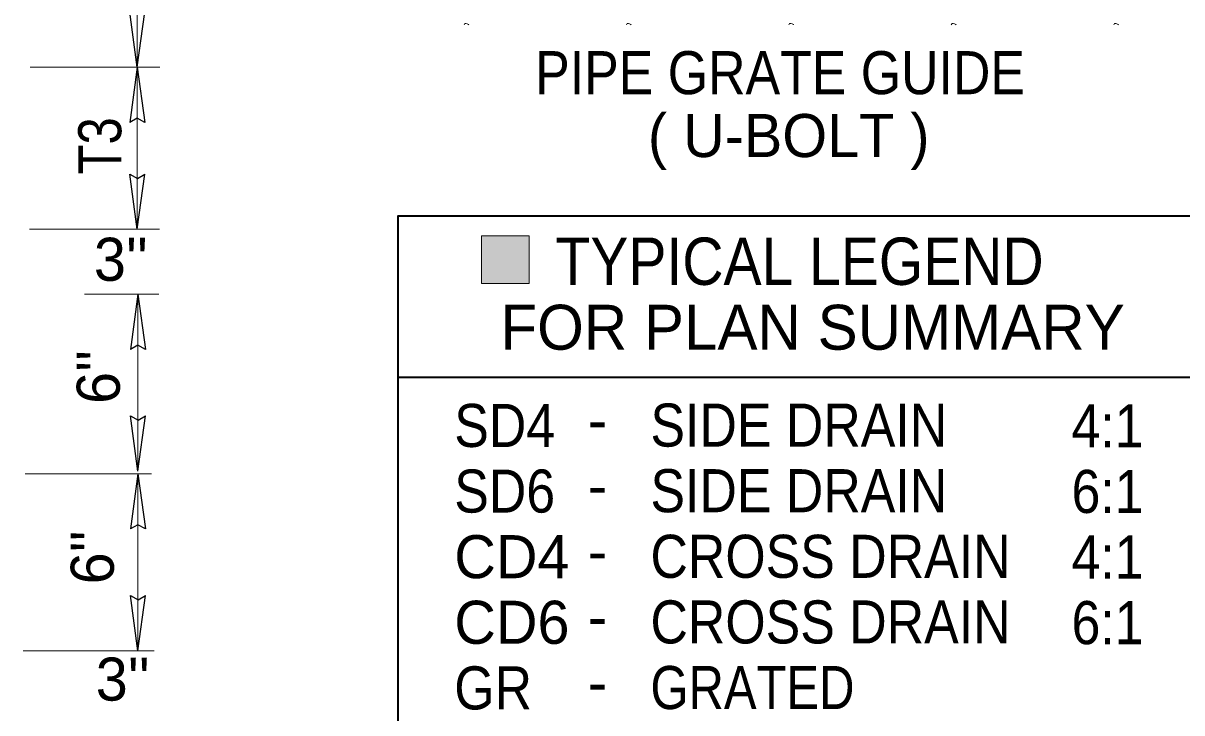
# Model space of a CAD drawing. Extents: x -750 to -381, y 157 to 431.
# Drawn here: x -510.56 to -475.6, y 185.75 to 206.56 of the extents above; entities that cross this region are included whole.
import ezdxf
from ezdxf.enums import TextEntityAlignment as Align

# ---------------------------------------------------------------- set-up
doc = ezdxf.new("R2010")
doc.units = 0
doc.header["$LTSCALE"] = 0.52
doc.layers.add('1', color=7, linetype='Continuous', lineweight=13)

msp = doc.modelspace()

# ---------------------------------------------------------------- hatches: boundary and pattern name
at = {"layer": '1'}
msp.add_hatch(color=256, dxfattribs=at).paths.add_polyline_path([(-496.7237, 198.7107), (-495.2858, 198.7107), (-495.2858, 200.1514), (-496.7237, 200.1514)])

# ---------------------------------------------------------------- linework, layer by layer
at = {"layer": '1', "lineweight": 25}
for p, q in [((-507.113, 205.2354), (-507.3419, 206.9014)), ((-507.113, 205.2354), (-506.884, 206.9014)), ((-507.113, 205.2354), (-507.3419, 203.5693)), ((-507.113, 205.2354), (-506.884, 203.5693)), ((-507.113, 200.3439), (-507.3419, 202.0099)), ((-507.113, 200.3439), (-506.884, 202.0099)), ((-507.0934, 198.3873), (-507.3223, 196.7212)), ((-507.0934, 198.3873), (-506.8645, 196.7212)), ((-507.0934, 193.0453), (-507.3223, 194.7113)), ((-507.0934, 193.0453), (-506.8645, 194.7113)), ((-507.0934, 192.9675), (-507.3223, 191.3015)), ((-507.0934, 192.9675), (-506.8645, 191.3015)), ((-507.0934, 187.626), (-507.3223, 189.2921)), ((-507.0934, 187.626), (-506.8645, 189.2921))]:
    msp.add_line(p, q, dxfattribs=at)
at = {"layer": '1'}
for p, q in [((-510.3413, 205.2354), (-506.4282, 205.2354)), ((-510.3609, 200.3439), (-506.4477, 200.3439)), ((-508.7064, 198.3873), (-506.4672, 198.3873)), ((-507.0934, 193.0453), (-507.0934, 198.3873)), ((-510.4979, 192.9675), (-506.6825, 192.9675)), ((-507.0934, 187.626), (-507.0934, 192.9675)), ((-510.5566, 187.626), (-506.6042, 187.626))]:
    msp.add_line(p, q, dxfattribs=at)
at = {"layer": '1', "lineweight": 35}
msp.add_line((-499.2456, 195.8801), (-474.5824, 195.8801), dxfattribs=at)
at = {"layer": '1'}
for points in [[(-507.113, 200.3439), (-507.113, 205.2354), (-507.113, 232.5691)], [(-497.1124, 206.5174), (-497.1196, 206.521), (-497.1577, 206.5438), (-497.1959, 206.5515), (-497.2341, 206.5515), (-497.2545, 206.5174)], [(-492.2112, 206.5174), (-492.2183, 206.521), (-492.2564, 206.5438), (-492.2946, 206.5515), (-492.3327, 206.5515), (-492.3533, 206.5174)], [(-487.3098, 206.5174), (-487.317, 206.521), (-487.3552, 206.5438), (-487.3933, 206.5515), (-487.4315, 206.5515), (-487.4519, 206.5174)], [(-482.4086, 206.5174), (-482.4158, 206.521), (-482.4539, 206.5438), (-482.4921, 206.5515), (-482.5302, 206.5515), (-482.5507, 206.5174)], [(-477.5072, 206.5174), (-477.5144, 206.521), (-477.5526, 206.5438), (-477.5907, 206.5515), (-477.6289, 206.5515), (-477.6494, 206.5174)]]:
    msp.add_lwpolyline(points, dxfattribs=at)
at = {"layer": '1', "lineweight": 25}
for points in [[(-506.884, 203.5693), (-507.1153, 203.6983), (-507.3419, 203.5693)], [(-507.3419, 202.0099), (-507.1106, 201.8811), (-506.884, 202.0099)], [(-506.8645, 196.7212), (-507.0958, 196.8502), (-507.3223, 196.7212)], [(-507.3223, 194.7113), (-507.091, 194.5824), (-506.8645, 194.7113)], [(-506.8645, 191.3015), (-507.0958, 191.4303), (-507.3223, 191.3015)], [(-507.3223, 189.2921), (-507.091, 189.1632), (-506.8645, 189.2921)]]:
    msp.add_lwpolyline(points, dxfattribs=at)
at = {"layer": '1', "lineweight": 35}
msp.add_lwpolyline([(-474.5824, 183.2893), (-499.2456, 183.2893), (-499.2456, 200.7545), (-474.5824, 200.7545)], dxfattribs=at)
at = {"layer": '1'}
msp.add_lwpolyline([(-496.7237, 198.7107), (-495.2858, 198.7107), (-495.2858, 200.1514), (-496.7237, 200.1514)], close=True, dxfattribs=at)

# ---------------------------------------------------------------- texts
for s, height, width, p in [('PIPE GRATE GUIDE', 1.3, 0.9, (-495.1077, 204.4207)), ('TYPICAL LEGEND', 1.43, 0.9, (-494.493, 198.6658)), ('SD4', 1.3, 0.9, (-497.5488, 193.7753)), ('SIDE DRAIN', 1.3, 0.9, (-491.6293, 193.7862)), ('SD6', 1.3, 0.9, (-497.5488, 191.7953)), ('SIDE DRAIN', 1.3, 0.9, (-491.6293, 191.8062)), ('CROSS DRAIN', 1.3, 0.9, (-491.6293, 189.8262)), ('CROSS DRAIN', 1.3, 0.9, (-491.6293, 187.8462)), ('GR', 1.3, 0.9, (-497.5488, 185.8553)), ('GRATED', 1.3, 0.85, (-491.6293, 185.8662))]:
    msp.add_text(s, height=height, dxfattribs=dict(at, width=width)).set_placement(p)
for s, height, p in [('( U-BOLT )', 1.3, (-491.7066, 202.5238)), ("3''", 1.3, (-508.4229, 198.7898)), ('FOR PLAN SUMMARY', 1.356, (-496.1572, 196.7113)), ('-', 1.3, (-493.5172, 193.9444)), ('-', 1.3, (-493.5172, 191.9644)), ('CD4', 1.3, (-497.5488, 189.8153)), ('-', 1.3, (-493.5172, 189.9844)), ('CD6', 1.3, (-497.5488, 187.8353)), ('-', 1.3, (-493.5172, 188.0044)), ("3''", 1.3, (-508.3674, 186.1213)), ('-', 1.3, (-493.5172, 186.0244))]:
    msp.add_text(s, height=height, dxfattribs=at).set_placement(p)
at = {"layer": '1', "width": 0.85}
msp.add_text('T3', height=1.3, rotation=90, dxfattribs=at).set_placement((-507.5958, 202.8627), align=Align.CENTER)
at = {"layer": '1'}
for p in [(-507.641, 195.0742), (-507.8215, 189.6293)]:
    msp.add_text("6''", height=1.3, rotation=90, dxfattribs=at).set_placement(p)
at = {"layer": '1', "width": 0.9}
for s, p in [('4:1', (-477.8357, 193.7649)), ('6:1', (-477.8357, 191.7849)), ('4:1', (-477.8357, 189.8049)), ('6:1', (-477.8357, 187.8249))]:
    msp.add_text(s, height=1.3, dxfattribs=at).set_placement(p, align=Align.CENTER)

doc.saveas('drawing.dxf')
